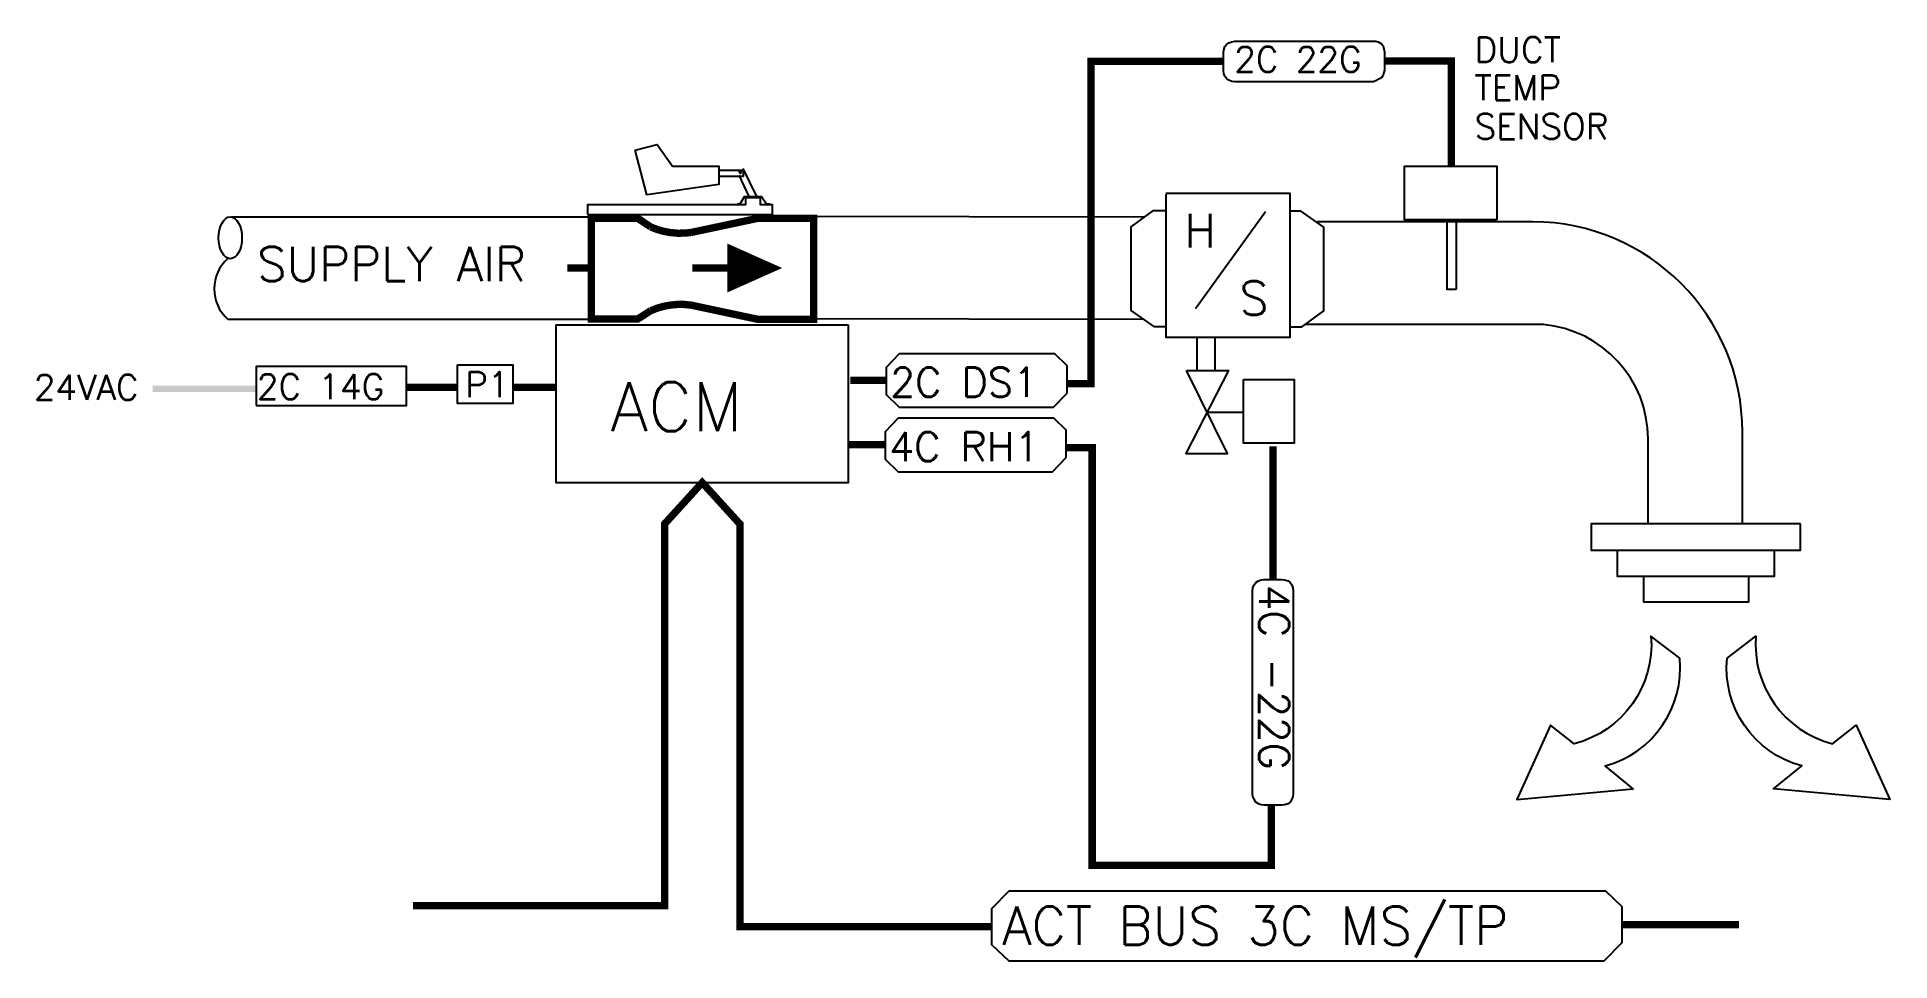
# Model space of a CAD drawing. Extents: x 731 to 1197, y 490 to 722.
import ezdxf

# ---------------------------------------------------------------- set-up
doc = ezdxf.new("R2010")
doc.units = 0
doc.header["$LTSCALE"] = 96
doc.header["$MEASUREMENT"] = 0
for name, color, linetype in [('COIL', 7, 'CONTINUOUS'), ('DUCT TEMP', 7, 'CONTINUOUS'), ('SUP', 7, 'CONTINUOUS')]:
    doc.layers.add(name, color=color, linetype=linetype)
doc.styles.get("Standard").update_dxf_attribs({"font": 'ROMANS'})

msp = doc.modelspace()

# ---------------------------------------------------------------- hatches: boundary and pattern name
at = {"layer": 'SUP', "linetype": 'Continuous', "transparency": 33554687}
msp.add_hatch(color=7, dxfattribs=at).paths.add_polyline_path([(785.91, 632.88), (785.91, 634.42), (759.93, 634.42), (759.93, 632.88)])

# ---------------------------------------------------------------- linework, layer by layer
at = {"layer": 'COIL', "color": 7, "linetype": 'Continuous'}
msp.add_lwpolyline([(989.82, 616.36), (989.82, 623.21), (986.69, 626.23), (947.55, 626.23), (944.24, 622.81), (944.24, 615.96), (947.55, 612.77), (986.34, 612.77)], close=True, dxfattribs=at)
at = {"layer": 'COIL', "color": 7, "linetype": 'Continuous', "const_width": 1.85}
for points in [[(944.24, 619.57), (935.21, 619.57)], [(996.35, 595.4), (996.35, 618.82), (989.82, 618.82)]]:
    msp.add_lwpolyline(points, dxfattribs=at)
at = {"layer": 'COIL', "color": 7, "ltscale": 2, "const_width": 1.85}
for points in [[(1041.83, 619.18), (1041.83, 585.64)], [(1041.41, 528.83), (1041.41, 513.68), (996.35, 513.68), (996.35, 595.4)]]:
    msp.add_lwpolyline(points, dxfattribs=at)
at = {"layer": 'DUCT TEMP', "color": 7, "lineweight": 25, "transparency": 33554687}
msp.add_lwpolyline([(1069.9, 713.9), (1069.79, 713.25), (1069.57, 712.6), (1069.14, 711.94), (1068.37, 711.51), (1067.72, 711.18), (1067.07, 710.98), (1032.25, 710.98), (1031.49, 710.99), (1030.72, 711.32), (1030.18, 711.75), (1029.74, 712.41), (1029.52, 713.06), (1029.42, 713.71), (1029.42, 718.29), (1029.52, 718.94), (1029.74, 719.82), (1030.18, 720.36), (1030.72, 720.8), (1031.49, 721.01), (1032.25, 721.22), (1067.07, 721.22), (1067.72, 721.21), (1068.37, 720.99), (1069.14, 720.55), (1069.57, 720.01), (1069.79, 719.14), (1069.9, 718.48)], close=True, dxfattribs=at)
at = {"layer": 'DUCT TEMP', "color": 7, "ltscale": 2, "const_width": 1.85}
for points in [[(1029.42, 716.1), (996.08, 716.1), (996.08, 634.99), (990.07, 634.99)], [(1086.77, 689.7), (1086.77, 716.17), (1069.9, 716.17)]]:
    msp.add_lwpolyline(points, dxfattribs=at)
at = {"layer": 'DUCT TEMP', "color": 7, "linetype": 'Continuous', "lineweight": 25}
for points in [[(1098.19, 676.22), (1074.92, 676.22), (1074.92, 689.7), (1098.19, 689.7)], [(1087.97, 658.69), (1085.66, 658.69), (1085.66, 676.03), (1087.97, 676.03)]]:
    msp.add_lwpolyline(points, close=True, dxfattribs=at)
at = {"layer": 'DUCT TEMP', "color": 7, "linetype": 'Continuous'}
msp.add_lwpolyline([(990.07, 632.6), (990.07, 639.45), (986.95, 642.46), (947.8, 642.46), (944.5, 639.04), (944.5, 632.19), (947.8, 629), (986.59, 629)], close=True, dxfattribs=at)
at = {"layer": 'DUCT TEMP', "color": 7, "linetype": 'Continuous', "const_width": 1.85}
msp.add_lwpolyline([(944.5, 635.8), (935.46, 635.8)], dxfattribs=at)
at = {"layer": 'SUP', "color": 7, "linetype": 'Continuous', "lineweight": 25}
for p, q in [((779.63, 676.95), (869.63, 676.95)), ((921.25, 677.11), (1009.62, 676.94)), ((921.25, 651.37), (1009.24, 651.21)), ((1022.76, 638.28), (1022.76, 646.53)), ((1027.28, 638.53), (1027.28, 646.66))]:
    msp.add_line(p, q, dxfattribs=at)
at = {"layer": 'SUP', "color": 7, "linetype": 'Continuous'}
msp.add_line((1039.99, 678.23), (1022.33, 653.8), dxfattribs=at)
at = {"layer": 'SUP', "color": 7, "linetype": 'Continuous', "lineweight": 25}
for points in [[(890.74, 689.75), (902.37, 689.75), (902.37, 685.12), (884.27, 682.5), (881.34, 693.75), (886.89, 695.14)], [(908.15, 688.2), (908, 688.36), (907.84, 688.51), (907.69, 688.36), (907.54, 688.2), (907.69, 688.05), (907.84, 687.9), (908, 688.05)], [(869.38, 677.55), (915.92, 677.55), (915.92, 680.01), (912.84, 680.01), (912.84, 681.71), (909.14, 681.71), (909.14, 680.01), (869.38, 680.01)], [(935.06, 649.71), (861.37, 649.71), (861.37, 610.05), (935.06, 610.05)], [(1020.07, 638.29), (1030.7, 638.29), (1019.92, 617.33), (1030.4, 617.33)], [(1034.4, 635.98), (1047.19, 635.98), (1047.19, 619.95), (1034.4, 619.95)], [(1174.63, 599.65), (1121.92, 599.65), (1121.92, 593.02), (1174.63, 593.02)]]:
    msp.add_lwpolyline(points, close=True, dxfattribs=at)
for points in [[(902.3, 688.74), (908.54, 688.74), (908.54, 687.13), (902.45, 687.13)], [(910.05, 682.09), (907.47, 687.42)], [(908.46, 689.13), (911.9, 682.09)], [(907.13, 680.24), (907.74, 680.24), (908.82, 682.09), (913.14, 682.09), (914.37, 680.24), (915.29, 680.24)], [(1025.31, 627.81), (1034.56, 627.81)], [(1168, 593.02), (1168, 586.4), (1128.55, 586.4), (1128.55, 593.02)], [(1161.53, 586.4), (1161.53, 579.92), (1135.18, 579.92), (1135.18, 586.4)]]:
    msp.add_lwpolyline(points, dxfattribs=at)
at = {"layer": 'SUP', "color": 7, "linetype": 'Continuous'}
for points in [[(1014.91, 682.57), (1014.91, 646.64), (1046.14, 646.64), (1046.14, 682.83), (1014.91, 682.83)], [(1014.91, 649.24), (1012.06, 649.24), (1006.17, 653.34), (1006.17, 674.44), (1011.81, 678.53), (1014.91, 678.53)], [(1046.14, 678.48), (1048.69, 678.48), (1054.58, 674.39), (1054.58, 653.29), (1048.95, 649.2), (1046.14, 649.2)]]:
    msp.add_lwpolyline(points, dxfattribs=at)
at = {"layer": 'SUP', "color": 7, "linetype": 'Continuous', "lineweight": 20, "const_width": 1.85}
msp.add_lwpolyline([(895.43, 654.72, 0.14165), (885.25, 653.33), (882.05, 651.27), (870.3, 651.27), (870.3, 676.57), (882.01, 676.57), (885.25, 674.4, 0.14165), (895.43, 673.02), (912.16, 676.57), (926.25, 676.57), (926.25, 651.16), (912.16, 651.16), (895.43, 654.72)], format="xyb", dxfattribs=at)
at = {"layer": 'SUP', "color": 7, "linetype": 'Continuous', "lineweight": 25}
for points in [[(1159.99, 599.65), (1159.99, 622.77, 0.413991), (1107.28, 675.7), (1053.09, 675.7)], [(1136.25, 599.65), (1136.25, 621.07, 0.388706), (1109.9, 649.81), (1049.92, 649.81)]]:
    msp.add_lwpolyline(points, format="xyb", dxfattribs=at)
at = {"layer": 'SUP', "color": 7}
for points, format in [([(918.34, 664.07, 0, 12.31, 0), (904.54, 664.07, 12.31, 12.31, 0)], "xyseb"), ([(778.82, 666.44, 0.451799), (778.82, 651.16), (870.3, 651.16)], "xyb")]:
    msp.add_lwpolyline(points, format=format, dxfattribs=at)
at = {"layer": 'SUP', "color": 7, "const_width": 1.85}
for points in [[(870.84, 664.07), (864.24, 664.07)], [(911.44, 664.07), (895.74, 664.07)]]:
    msp.add_lwpolyline(points, dxfattribs=at)
at = {"layer": 'SUP'}
for points in [[(785.91, 629.43), (823.81, 629.43), (823.81, 639.26), (785.91, 639.26)], [(836.6, 639.66), (850.54, 639.66), (850.54, 629.97), (836.6, 629.97)]]:
    msp.add_lwpolyline(points, close=True, dxfattribs=at)
at = {"layer": 'SUP', "color": 7, "ltscale": 2, "const_width": 1.85}
for points in [[(836.6, 634.03), (823.81, 634.03)], [(850.54, 634.03), (861.37, 634.03)]]:
    msp.add_lwpolyline(points, dxfattribs=at)
at = {"layer": 'SUP', "color": 7, "linetype": 'Continuous', "const_width": 1.85}
for points in [[(888.74, 594.82), (888.74, 599.63), (898.21, 610.05), (907.69, 599.63), (907.69, 594.82)], [(888.74, 594.82), (888.74, 503.57), (825.4, 503.57)], [(907.7, 594.82), (907.7, 498.23), (971.05, 498.23)], [(1159.13, 498.76), (1129.73, 498.76)]]:
    msp.add_lwpolyline(points, dxfattribs=at)
at = {"layer": 'SUP', "color": 7, "lineweight": 25, "transparency": 33554687}
msp.add_lwpolyline([(1039.54, 528.83), (1038.89, 528.94), (1038.23, 529.15), (1037.58, 529.59), (1037.14, 530.35), (1036.82, 531.01), (1036.71, 531.66), (1036.71, 582.81), (1036.82, 583.57), (1037.14, 584.33), (1037.58, 584.88), (1038.23, 585.31), (1038.89, 585.53), (1039.54, 585.64), (1044.12, 585.64), (1044.77, 585.53), (1045.64, 585.31), (1046.19, 584.88), (1046.63, 584.33), (1046.84, 583.57), (1046.95, 582.81), (1046.95, 531.66), (1046.84, 531.01), (1046.63, 530.35), (1046.19, 529.59), (1045.64, 529.15), (1044.77, 528.94), (1044.12, 528.83)], close=True, dxfattribs=at)
at = {"layer": 'SUP', "color": 7, "linetype": 'Continuous', "lineweight": 25}
for points in [[(1144.22, 565.88), (1136.99, 571.42, -0.365981), (1117.68, 544.3), (1111.73, 548.95), (1103.26, 530.3), (1132.54, 532.92), (1125.46, 538.74, 0.367478)], [(1156.16, 565.88), (1163.39, 571.42, 0.365981), (1182.7, 544.3), (1188.65, 548.95), (1197.13, 530.3), (1167.85, 532.92), (1174.92, 538.74, -0.367478)]]:
    msp.add_lwpolyline(points, format="xyb", close=True, dxfattribs=at)
at = {"layer": 'SUP', "color": 7, "linetype": 'Continuous'}
msp.add_lwpolyline([(975.36, 489.61), (1125.2, 489.61), (1129.73, 494.29), (1129.73, 503.23), (1125.66, 507.15), (975.36, 507.15), (971.05, 502.7), (971.05, 493.77)], close=True, dxfattribs=at)
at = {"layer": 'SUP', "color": 7}
msp.add_ellipse((779.44, 671.67), major_axis=(0, 5.27), ratio=0.55893, dxfattribs=at)

# ---------------------------------------------------------------- texts
at = {"layer": 'COIL', "color": 7, "linetype": 'Continuous'}
msp.add_text('4C RH1', height=7.354, dxfattribs=at).set_placement((945.26, 615.4))
at = {"layer": 'COIL', "color": 7, "ltscale": 2}
msp.add_text('4C -22G', height=7.54, rotation=270, dxfattribs=at).set_placement((1038.35, 584.32))
at = {"layer": 'DUCT TEMP', "color": 7, "transparency": 33554687}
for s, p in [('2C 22G', (1032.1, 713.43)), ('DUCT', (1092.58, 715.87)), ('TEMP', (1092.58, 706.31)), ('SENSOR', (1092.58, 696.52))]:
    msp.add_text(s, height=6.343, dxfattribs=at).set_placement(p)
at = {"layer": 'DUCT TEMP', "color": 7, "linetype": 'Continuous'}
msp.add_text('2C DS1', height=7.354, dxfattribs=at).set_placement((945.51, 631.64))
at = {"layer": 'SUP', "color": 7, "linetype": 'Continuous'}
for s, height, p in [('H', 8.5, (1019.52, 669.21)), ('SUPPLY AIR', 8.674, (786.2, 660.75)), ('S', 8.5, (1033.41, 652.24)), ('ACM', 12.348, (875.07, 622.97)), ('ACT BUS 3C MS/TP', 9.5879, (973.73, 493.71))]:
    msp.add_text(s, height=height, dxfattribs=at).set_placement(p)
at = {"layer": 'SUP', "color": 7, "transparency": 33554687}
for s, p in [('24VAC', (729.99, 630.85)), ('2C 14G', (786.12, 631.04)), ('P1', (838.52, 631.57))]:
    msp.add_text(s, height=6.343, dxfattribs=at).set_placement(p)

doc.saveas('drawing.dxf')
